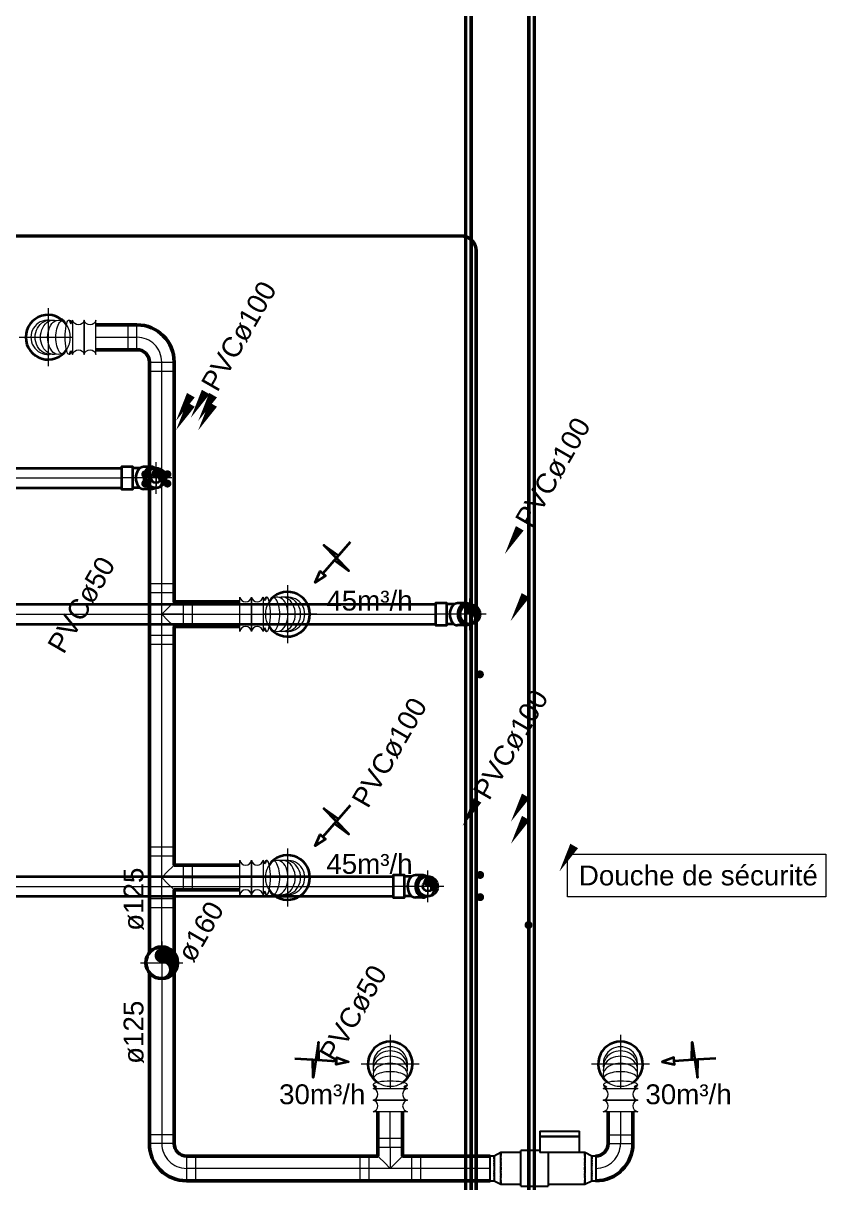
# Model space of a CAD drawing. Header units: metres. Extents: x -101133.8 to -101066.7, y -24899.3 to -24824.7.
# Drawn here: x -101131.58 to -101127.54, y -24833.91 to -24828.07 of the extents above; entities that cross this region are included whole.
import ezdxf

# ---------------------------------------------------------------- set-up
doc = ezdxf.new("R2010")
doc.units = ezdxf.units.M
doc.header["$LTSCALE"] = 0.2
doc.linetypes.add('AXES', pattern=[50.8, 31.75, -6.35, 6.35, -6.35])
doc.linetypes.add('CACHE', pattern=[9.525, 6.35, -3.175])
for name, color, linetype in [('CMT-CONDENSATS', 6, 'AXES'), ('CMT-CVC-CCF', 6, 'Continuous'), ('CMT-CVC-VMC 1', 212, 'Continuous'), ('CMT-PLB-EC-U', 1, 'Continuous'), ('CMT-PLB-EF-U', 140, 'Continuous'), ('CMT-PLB-EU', 3, 'Continuous'), ('CMT-PLB-EV', 34, 'Continuous'), ('CMT-PLB-EV-SOUS DALLAGE', 1, 'Continuous'), ('CMT-SPLIT', 3, 'Continuous')]:
    doc.layers.add(name, color=color, linetype=linetype)
doc.styles.add('Arial', font='arial.ttf')

# ---------------------------------------------------------------- blocks, each defined once
blk = doc.blocks.new('zw$D9B')
for p, q in [((-512, 62.5), (-532, 62.5)), ((-532, -62.5), (-532, 62.5)), ((-477, 80), (-512, 62.5)), ((-512, 62.5), (-512, 62.1)), ((-512, 61.9), (-512, 62.1)), ((-512, 61.9), (-512, 61.2)), ((-512, 60.7), (-512, 61.2)), ((-512, 60.7), (-512, 59.4)), ((-512, 58.9), (-512, 59.4)), ((-512, 58.9), (-512, 56.5)), ((-292, 80), (-477, 80)), ((-477, 79.6), (-477, 80)), ((-477, 79.6), (-477, 79.4)), ((-477, 78.6), (-477, 79.4)), ((-477, 78.6), (-477, 78)), ((-477, 76.9), (-477, 78)), ((-477, 76.9), (-477, 76)), ((-477, 74.5), (-477, 76)), ((-477, 74.5), (-477, 73.3)), ((-477, 71.4), (-477, 73.3)), ((-477, 71.4), (-477, 70)), ((-477, 67.7), (-477, 70)), ((-477, 67.7), (-477, 66)), ((-477, 63.1), (-477, 66)), ((-477, 63.1), (-477, 61.6)), ((-477, 51.1), (-477, 61.6)), ((-155, 90), (-292, 90)), ((-292, -80.1), (-292, 90)), ((-155, 90), (-155, -90)), ((-55, 80), (-155, 80)), ((-55, 80), (-55, 79.6)), ((-20, 62.5), (-55, 80)), ((-55, 79.4), (-55, 79.6)), ((-55, 79.4), (-55, 78.6)), ((-55, 78), (-55, 78.6)), ((-55, 78), (-55, 76.9)), ((-55, 76), (-55, 76.9)), ((-55, 76), (-55, 74.5)), ((-55, 73.3), (-55, 74.5)), ((-55, 73.3), (-55, 71.4)), ((-55, 70), (-55, 71.4)), ((-55, 70), (-55, 67.7)), ((-55, 66), (-55, 67.7)), ((-55, 66), (-55, 63.1)), ((-55, 61.6), (-55, 63.1)), ((-55, 61.6), (-55, 51.1)), ((0, 62.5), (-20, 62.5)), ((-20, 62.1), (-20, 62.5)), ((-20, 62.1), (-20, 61.9)), ((-20, 61.2), (-20, 61.9)), ((-20, 61.2), (-20, 60.7)), ((-20, 59.4), (-20, 60.7)), ((-20, 59.4), (-20, 58.9)), ((-20, 56.5), (-20, 58.9)), ((0, 62.5), (0, -62.5)), ((-512, 55.8), (-512, 56.5)), ((-512, 55.8), (-512, 53.4)), ((-512, 52.3), (-512, 53.4)), ((-512, 52.3), (-512, 49.7)), ((-512, 48.5), (-512, 49.7)), ((-512, 48.5), (-512, 39.5)), ((-512, 37.9), (-512, 39.5)), ((-512, 37.9), (-512, 34.2)), ((-512, 32.5), (-512, 34.2)), ((-512, 32.5), (-512, 27.7)), ((-512, 27.1), (-512, 27.7)), ((-512, 27.1), (-512, 21.4)), ((-512, 21.4), (-512, 26.4)), ((-512, 20.7), (-512, 14.8)), ((-512, 12.8), (-512, 14.8)), ((-512, 12.8), (-512, 8.3)), ((-512, 7), (-512, -7)), ((-477, 45.1), (-477, 50.8)), ((-477, 45.1), (-477, 42.7)), ((-477, 38.8), (-477, 42.7)), ((-477, 38.8), (-477, 36.1)), ((-477, 32), (-477, 36.1)), ((-477, 32), (-477, 29.2)), ((-477, 25), (-477, 29.2)), ((-477, 25), (-477, 22.1)), ((-477, 17.7), (-477, 22.1)), ((-477, 17.7), (-477, 14.8)), ((-477, 7.8), (-477, 14.8)), ((-477, -7), (-477, 7)), ((-477, 7), (-477, -7)), ((-55, 50.8), (-55, 45.1)), ((-55, 42.7), (-55, 45.1)), ((-55, 42.7), (-55, 38.8)), ((-55, 36.1), (-55, 38.8)), ((-55, 36.1), (-55, 32)), ((-55, 29.2), (-55, 32)), ((-55, 29.2), (-55, 25)), ((-55, 22.1), (-55, 25)), ((-55, 22.1), (-55, 17.7)), ((-55, 14.8), (-55, 17.7)), ((-55, 14.8), (-55, 7.8)), ((-55, 7), (-55, -7)), ((-55, -7), (-55, 7)), ((-20, 56.5), (-20, 55.8)), ((-20, 53.4), (-20, 55.8)), ((-20, 53.4), (-20, 52.3)), ((-20, 49.7), (-20, 52.3)), ((-20, 49.7), (-20, 48.5)), ((-20, 39.5), (-20, 48.5)), ((-20, 39.5), (-20, 37.9)), ((-20, 34.2), (-20, 37.9)), ((-20, 34.2), (-20, 32.5)), ((-20, 27.7), (-20, 32.5)), ((-20, 27.7), (-20, 27.1)), ((-20, 21.4), (-20, 27.1)), ((-20, 26.4), (-20, 21.4)), ((-20, 14.8), (-20, 20.7)), ((-20, 14.8), (-20, 12.8)), ((-20, 8.3), (-20, 12.8)), ((-20, -7), (-20, 7)), ((-512, -8.3), (-512, -12.8)), ((-512, -14.8), (-512, -12.8)), ((-512, -14.8), (-512, -20.7)), ((-512, -21.4), (-512, -27.1)), ((-512, -26.4), (-512, -21.4)), ((-512, -28.2), (-512, -32.5)), ((-512, -34.2), (-512, -32.5)), ((-512, -34.2), (-512, -37.9)), ((-512, -39.5), (-512, -37.9)), ((-512, -39.5), (-512, -48.5)), ((-512, -49.7), (-512, -48.5)), ((-512, -49.7), (-512, -52.3)), ((-512, -53.4), (-512, -52.3)), ((-512, -53.4), (-512, -55.8)), ((-512, -56.5), (-512, -55.8)), ((-512, -56.5), (-512, -58.9)), ((-477, -14.8), (-477, -7.8)), ((-477, -14.8), (-477, -17.7)), ((-477, -22.1), (-477, -17.7)), ((-477, -22.1), (-477, -25)), ((-477, -29.2), (-477, -25)), ((-477, -29.2), (-477, -32)), ((-477, -36.1), (-477, -32)), ((-477, -36.1), (-477, -38.8)), ((-477, -42.7), (-477, -38.8)), ((-477, -42.7), (-477, -45.1)), ((-477, -50.8), (-477, -45.1)), ((-477, -49), (-477, -50.8)), ((-477, -61.6), (-477, -51.1)), ((-55, -7.8), (-55, -14.8)), ((-55, -17.7), (-55, -14.8)), ((-55, -17.7), (-55, -22.1)), ((-55, -25), (-55, -22.1)), ((-55, -25), (-55, -29.2)), ((-55, -32), (-55, -29.2)), ((-55, -32), (-55, -36.1)), ((-55, -38.8), (-55, -36.1)), ((-55, -38.8), (-55, -42.7)), ((-55, -45.1), (-55, -42.7)), ((-55, -45.1), (-55, -50.8)), ((-55, -50.8), (-55, -49)), ((-55, -51.1), (-55, -61.6)), ((-20, -12.8), (-20, -8.3)), ((-20, -12.8), (-20, -14.8)), ((-20, -20.7), (-20, -14.8)), ((-20, -21.4), (-20, -26.4)), ((-20, -27.1), (-20, -21.4)), ((-20, -32.5), (-20, -28.2)), ((-20, -32.5), (-20, -34.2)), ((-20, -37.9), (-20, -34.2)), ((-20, -37.9), (-20, -39.5)), ((-20, -48.5), (-20, -39.5)), ((-20, -48.5), (-20, -49.7)), ((-20, -52.3), (-20, -49.7)), ((-20, -52.3), (-20, -53.4)), ((-20, -55.8), (-20, -53.4)), ((-20, -55.8), (-20, -56.5)), ((-20, -58.9), (-20, -56.5)), ((-532, -62.5), (-512, -62.5)), ((-512, -59.4), (-512, -58.9)), ((-512, -59.4), (-512, -60.7)), ((-512, -61.2), (-512, -60.7)), ((-512, -61.2), (-512, -61.9)), ((-512, -62.1), (-512, -61.9)), ((-512, -62.1), (-512, -62.5)), ((-512, -62.5), (-477, -80)), ((-477, -61.6), (-477, -63.1)), ((-477, -66.1), (-477, -63.1)), ((-477, -66.1), (-477, -67.7)), ((-477, -70), (-477, -67.7)), ((-477, -70), (-477, -71.4)), ((-477, -73.3), (-477, -71.4)), ((-477, -73.3), (-477, -74.5)), ((-477, -76), (-477, -74.5)), ((-477, -76), (-477, -76.9)), ((-477, -78), (-477, -76.9)), ((-477, -78), (-477, -78.6)), ((-477, -79.4), (-477, -78.6)), ((-477, -79.4), (-477, -79.6)), ((-477, -80), (-477, -79.6)), ((-477, -80), (-450.2, -80)), ((-450.2, -80), (-250.2, -80)), ((-450.2, -80), (-450.2, -160)), ((-250.2, -160), (-250.2, -80)), ((-250.2, -90), (-155, -90)), ((-155, -80), (-55, -80)), ((-55, -63.1), (-55, -61.6)), ((-55, -80), (-20, -62.5)), ((-55, -63.1), (-55, -66.1)), ((-55, -67.7), (-55, -66.1)), ((-55, -67.7), (-55, -70)), ((-55, -71.4), (-55, -70)), ((-55, -71.4), (-55, -73.3)), ((-55, -74.5), (-55, -73.3)), ((-55, -74.5), (-55, -76)), ((-55, -76.9), (-55, -76)), ((-55, -76.9), (-55, -78)), ((-55, -78.6), (-55, -78)), ((-55, -78.6), (-55, -79.4)), ((-55, -79.6), (-55, -79.4)), ((-55, -79.6), (-55, -80)), ((-20, -58.9), (-20, -59.4)), ((-20, -60.7), (-20, -59.4)), ((-20, -60.7), (-20, -61.2)), ((-20, -61.9), (-20, -61.2)), ((-20, -61.9), (-20, -62.1)), ((-20, -62.5), (-20, -62.1)), ((-20, -62.5), (0, -62.5)), ((-450.2, -160), (-250.2, -160)), ((-450.2, -160), (-450.2, -188)), ((-250.2, -160), (-450.2, -160)), ((-250.2, -188), (-250.2, -160)), ((-250.2, -188), (-450.2, -188))]:
    blk.add_line(p, q)

msp = doc.modelspace()

# ---------------------------------------------------------------- linework, layer by layer
at = {"layer": 'CMT-CONDENSATS', "const_width": 0.0175}
for points in [[(-101129.3715, -24829.1433), (-101132.2694, -24829.1433)], [(-101129.2965, -24834.0435), (-101129.2965, -24829.2183)]]:
    msp.add_lwpolyline(points, dxfattribs=at)
msp.add_lwpolyline([(-101129.2965, -24829.2183, 0.414214), (-101129.3715, -24829.1433)], format="xyb", dxfattribs=at)
at = {"layer": 'CMT-CVC-VMC 1', "color": 8, "linetype": 'AXES', "lineweight": 20}
for p, q in [((-101131.4527, -24829.5075), (-101131.4527, -24829.8)), ((-101131.5989, -24829.6537), (-101131.3289, -24829.6537)), ((-101131.2121, -24829.6537), (-101131.005, -24829.6537)), ((-101130.88, -24830.9413), (-101130.88, -24829.7787)), ((-101130.2461, -24830.9026), (-101130.2461, -24831.1951)), ((-101130.88, -24831.1563), (-101130.88, -24830.9413)), ((-101130.7725, -24831.0488), (-101130.8737, -24831.0488)), ((-101130.7725, -24831.0488), (-101130.4867, -24831.0488)), ((-101130.0998, -24831.0488), (-101130.3698, -24831.0488)), ((-101130.88, -24832.2676), (-101130.88, -24831.1563)), ((-101130.88, -24832.4826), (-101130.88, -24832.2676)), ((-101130.2461, -24832.2288), (-101130.2461, -24832.5213)), ((-101130.7725, -24832.3751), (-101130.8737, -24832.3751)), ((-101130.7725, -24832.3751), (-101130.4867, -24832.3751)), ((-101130.0998, -24832.3751), (-101130.3698, -24832.3751)), ((-101130.88, -24832.7242), (-101130.88, -24832.4826)), ((-101130.88, -24832.6975), (-101130.88, -24832.9108)), ((-101130.9866, -24832.8042), (-101130.7733, -24832.8042)), ((-101130.88, -24832.8842), (-101130.88, -24833.7155)), ((-101129.7292, -24833.1679), (-101129.7292, -24833.4379)), ((-101128.5696, -24833.1679), (-101128.5696, -24833.4379)), ((-101129.8754, -24833.3142), (-101129.5829, -24833.3142)), ((-101128.7158, -24833.3142), (-101128.4233, -24833.3142)), ((-101129.7292, -24833.733), (-101129.7292, -24833.5548)), ((-101128.5696, -24833.5548), (-101128.5696, -24833.7155)), ((-101129.7292, -24833.733), (-101129.7292, -24833.8343)), ((-101129.8367, -24833.8405), (-101130.755, -24833.8405)), ((-101129.6217, -24833.8405), (-101129.8367, -24833.8405)), ((-101129.2266, -24833.8405), (-101129.6217, -24833.8405))]:
    msp.add_line(p, q, dxfattribs=at)
at = {"layer": 'CMT-CVC-VMC 1', "lineweight": 50}
for p, q in [((-101131.2121, -24829.5912), (-101131.005, -24829.5912)), ((-101131.2121, -24829.7162), (-101131.005, -24829.7162)), ((-101130.9425, -24830.9413), (-101130.9425, -24829.7787)), ((-101130.8175, -24830.9413), (-101130.8175, -24829.7787)), ((-101130.9425, -24831.1563), (-101130.9425, -24830.9413)), ((-101130.8175, -24830.9413), (-101130.8175, -24830.9863)), ((-101130.7725, -24830.9863), (-101130.8175, -24830.9863)), ((-101130.7725, -24830.9863), (-101130.4867, -24830.9863)), ((-101130.9425, -24832.2676), (-101130.9425, -24831.1563)), ((-101130.7725, -24831.1113), (-101130.8175, -24831.1113)), ((-101130.8175, -24831.1563), (-101130.8175, -24831.1113)), ((-101130.8175, -24832.2676), (-101130.8175, -24831.1563)), ((-101130.7725, -24831.1113), (-101130.4867, -24831.1113)), ((-101130.9425, -24832.4826), (-101130.9425, -24832.2676)), ((-101130.8175, -24832.2676), (-101130.8175, -24832.3126)), ((-101130.7725, -24832.3126), (-101130.8175, -24832.3126)), ((-101130.7725, -24832.3126), (-101130.4867, -24832.3126)), ((-101130.7725, -24832.4376), (-101130.8175, -24832.4376)), ((-101130.8175, -24832.4826), (-101130.8175, -24832.4376)), ((-101130.7725, -24832.4376), (-101130.4867, -24832.4376)), ((-101130.9425, -24832.7542), (-101130.9425, -24832.4826)), ((-101130.8175, -24832.7542), (-101130.8175, -24832.4826)), ((-101130.9425, -24832.8541), (-101130.9425, -24833.7155)), ((-101130.8175, -24832.8541), (-101130.8175, -24833.7155)), ((-101129.7917, -24833.733), (-101129.7917, -24833.5548)), ((-101129.6667, -24833.733), (-101129.6667, -24833.5548)), ((-101128.6321, -24833.5548), (-101128.6321, -24833.7155)), ((-101128.5071, -24833.5548), (-101128.5071, -24833.7155)), ((-101129.8367, -24833.778), (-101130.755, -24833.778)), ((-101129.8367, -24833.778), (-101129.7917, -24833.778)), ((-101129.7917, -24833.733), (-101129.7917, -24833.778)), ((-101129.6667, -24833.733), (-101129.6667, -24833.778)), ((-101129.6217, -24833.778), (-101129.6667, -24833.778)), ((-101129.2266, -24833.778), (-101129.6217, -24833.778)), ((-101129.8367, -24833.903), (-101130.755, -24833.903)), ((-101129.6217, -24833.903), (-101129.8367, -24833.903)), ((-101129.2266, -24833.903), (-101129.6217, -24833.903))]:
    msp.add_line(p, q, dxfattribs=at)
at = {"layer": 'CMT-CVC-VMC 1', "color": 8, "linetype": 'CACHE', "lineweight": 20}
for p, q in [((-101131.05, -24829.7162), (-101131.05, -24829.5912)), ((-101130.9425, -24829.8237), (-101130.8175, -24829.8237)), ((-101130.8175, -24830.8963), (-101130.9425, -24830.8963)), ((-101130.7275, -24830.9863), (-101130.7275, -24831.1113)), ((-101130.8175, -24831.2013), (-101130.9425, -24831.2013)), ((-101130.8175, -24832.2226), (-101130.9425, -24832.2226)), ((-101130.7275, -24832.3126), (-101130.7275, -24832.4376)), ((-101130.8175, -24832.5276), (-101130.9425, -24832.5276)), ((-101130.8175, -24833.6705), (-101130.9425, -24833.6705)), ((-101128.6321, -24833.6705), (-101128.5071, -24833.6705)), ((-101129.7917, -24833.688), (-101129.6667, -24833.688)), ((-101130.71, -24833.778), (-101130.71, -24833.903)), ((-101129.8817, -24833.778), (-101129.8817, -24833.903)), ((-101129.5767, -24833.778), (-101129.5767, -24833.903))]:
    msp.add_line(p, q, dxfattribs=at)
at = {"layer": 'CMT-CVC-VMC 1', "color": 8, "linetype": 'Continuous', "lineweight": 20}
for p, q in [((-101131.005, -24829.7162), (-101131.005, -24829.5912)), ((-101130.9425, -24829.7787), (-101130.8175, -24829.7787)), ((-101130.8175, -24830.9413), (-101130.9425, -24830.9413)), ((-101130.7725, -24830.9863), (-101130.7725, -24831.1113)), ((-101130.8175, -24831.1563), (-101130.9425, -24831.1563)), ((-101130.8175, -24832.2676), (-101130.9425, -24832.2676)), ((-101130.7725, -24832.3126), (-101130.7725, -24832.4376)), ((-101130.8175, -24832.4826), (-101130.9425, -24832.4826)), ((-101130.8175, -24833.7155), (-101130.9425, -24833.7155)), ((-101128.6321, -24833.7155), (-101128.5071, -24833.7155)), ((-101130.755, -24833.778), (-101130.755, -24833.903)), ((-101129.8367, -24833.778), (-101129.8367, -24833.903)), ((-101129.7917, -24833.733), (-101129.6667, -24833.733)), ((-101129.6217, -24833.778), (-101129.6217, -24833.903)), ((-101128.6946, -24833.778), (-101128.6946, -24833.903))]:
    msp.add_line(p, q, dxfattribs=at)
for points, format in [([(-101131.3289, -24829.5672), (-101131.3289, -24829.7402, -0.822988), (-101131.2705, -24829.7402), (-101131.2705, -24829.5672, -0.822988), (-101131.3289, -24829.5672), (-101131.3289, -24829.5672)], "xyb"), ([(-101131.2705, -24829.5672), (-101131.2705, -24829.7402, -0.822988), (-101131.2121, -24829.7402), (-101131.2121, -24829.5672, -0.822988), (-101131.2705, -24829.5672), (-101131.2705, -24829.5672)], "xyb"), ([(-101130.4283, -24830.9623), (-101130.4283, -24831.1354, 0.822988), (-101130.4867, -24831.1354), (-101130.4867, -24830.9623, 0.822988), (-101130.4283, -24830.9623), (-101130.4283, -24830.9623)], "xyb"), ([(-101130.3698, -24830.9623), (-101130.3698, -24831.1354, 0.822988), (-101130.4283, -24831.1354), (-101130.4283, -24830.9623, 0.822988), (-101130.3698, -24830.9623), (-101130.3698, -24830.9623)], "xyb"), ([(-101130.4283, -24832.2885), (-101130.4283, -24832.4616, 0.822988), (-101130.4867, -24832.4616), (-101130.4867, -24832.2885, 0.822988), (-101130.4283, -24832.2885), (-101130.4283, -24832.2885)], "xyb"), ([(-101130.3698, -24832.2885), (-101130.3698, -24832.4616, 0.822988), (-101130.4283, -24832.4616), (-101130.4283, -24832.2885, 0.822988), (-101130.3698, -24832.2885), (-101130.3698, -24832.2885)], "xyb"), ([(-101130.88, -24832.737, 0.0096, 0.0096, -0.414214), (-101130.8128, -24832.8042, 0.0096, 0, -0.394163), (-101130.88, -24832.8762, 0, 0.0096, 1.001955), (-101130.88, -24832.7994, 0, 0, 0), (-101130.88, -24832.7862, 0.036, 0.036, -1), (-101130.88, -24832.7502, 0, 0, 0), (-101130.898, -24832.7682, 0, 0, 0), (-101130.88, -24832.7682, 0.0528, 0.0528, -0.414214), (-101130.844, -24832.8042, 0, 0, 0), (-101130.8464, -24832.7862, 0.048, 0, -0.468375), (-101130.856, -24832.8694, 0, 0, 0)], "xyseb"), ([(-101129.8157, -24833.4379), (-101129.6427, -24833.4379, 0.822988), (-101129.6427, -24833.4964), (-101129.8157, -24833.4964, 0.822988), (-101129.8157, -24833.4379), (-101129.8157, -24833.4379)], "xyb"), ([(-101128.6561, -24833.4379), (-101128.483, -24833.4379, 0.822988), (-101128.483, -24833.4964), (-101128.6561, -24833.4964, 0.822988), (-101128.6561, -24833.4379), (-101128.6561, -24833.4379)], "xyb"), ([(-101129.8157, -24833.4964), (-101129.6427, -24833.4964, 0.822988), (-101129.6427, -24833.5548), (-101129.8157, -24833.5548, 0.822988), (-101129.8157, -24833.4964), (-101129.8157, -24833.4964)], "xyb"), ([(-101128.6561, -24833.4964), (-101128.483, -24833.4964, 0.822988), (-101128.483, -24833.5548), (-101128.6561, -24833.5548, 0.822988), (-101128.6561, -24833.4964), (-101128.6561, -24833.4964)], "xyb")]:
    msp.add_lwpolyline(points, format=format, dxfattribs=at)
for points in [[(-101131.3289, -24829.5672), (-101131.3289, -24829.7402)], [(-101130.3698, -24830.9623), (-101130.3698, -24831.1354)], [(-101130.8175, -24830.9863), (-101130.8258, -24830.9947), (-101130.8487, -24831.0176), (-101130.88, -24831.0488), (-101130.8487, -24831.0801), (-101130.8258, -24831.1029), (-101130.8175, -24831.1113)], [(-101130.8175, -24832.3126), (-101130.8258, -24832.321), (-101130.8487, -24832.3438), (-101130.88, -24832.3751), (-101130.8487, -24832.4063), (-101130.8258, -24832.4292), (-101130.8175, -24832.4376)], [(-101130.3698, -24832.2885), (-101130.3698, -24832.4616)], [(-101129.8157, -24833.4379), (-101129.6427, -24833.4379)], [(-101128.6561, -24833.4379), (-101128.483, -24833.4379)], [(-101129.7917, -24833.778), (-101129.7833, -24833.7864), (-101129.7604, -24833.8093), (-101129.7292, -24833.8405), (-101129.6979, -24833.8093), (-101129.6751, -24833.7864), (-101129.6667, -24833.778)]]:
    msp.add_lwpolyline(points, dxfattribs=at)
at = {"layer": 'CMT-CVC-VMC 1', "linetype": 'Continuous', "lineweight": 35}
for points in [[(-101129.9313, -24830.6856), (-101130.0108, -24830.7773), (-101129.9379, -24830.8301), (-101130.0632, -24830.7008), (-101129.9903, -24830.7536), (-101130.0689, -24830.8443), (-101130.0553, -24830.8561), (-101130.1082, -24830.8897), (-101130.0825, -24830.8325), (-101130.0689, -24830.8443)], [(-101129.9313, -24832.0119), (-101130.0108, -24832.1036), (-101129.9379, -24832.1564), (-101130.0632, -24832.0271), (-101129.9903, -24832.0799), (-101130.0689, -24832.1706), (-101130.0553, -24832.1824), (-101130.1082, -24832.2159), (-101130.0825, -24832.1588), (-101130.0689, -24832.1706)], [(-101130.2092, -24833.286), (-101130.0881, -24833.2939), (-101130.0901, -24833.2039), (-101130.1174, -24833.3818), (-101130.1194, -24833.2919), (-101129.9997, -24833.2997), (-101129.9985, -24833.2817), (-101129.9398, -24833.3036), (-101130.0008, -24833.3176), (-101129.9997, -24833.2997)], [(-101128.0896, -24833.286), (-101128.2107, -24833.2939), (-101128.2087, -24833.2039), (-101128.1814, -24833.3818), (-101128.1794, -24833.2919), (-101128.2991, -24833.2997), (-101128.3003, -24833.2817), (-101128.359, -24833.3036), (-101128.298, -24833.3176), (-101128.2991, -24833.2997)]]:
    msp.add_lwpolyline(points, dxfattribs=at)
at = {"layer": 'CMT-CVC-VMC 1', "linetype": 'Continuous', "lineweight": 20}
msp.add_lwpolyline([(-101130.8443, -24832.7579, 0, 0, 0), (-101130.6943, -24832.498, 0.045, 0, 0), (-101130.6193, -24832.3681, 0, 0, 0)], format="xyseb", dxfattribs=at)
at = {"layer": 'CMT-CVC-VMC 1', "lineweight": 50}
msp.add_circle((-101130.88, -24832.8042), 0.08, dxfattribs=at)
at = {"layer": 'CMT-CVC-VMC 1', "lineweight": 35}
for centre, start, end in [((-101131.4527, -24829.6537), 33.74899, 326.25101), ((-101130.2461, -24831.0488), 213.74899, 146.25101), ((-101130.2461, -24832.3751), 213.74899, 146.25101), ((-101129.7292, -24833.3142), 303.74899, 236.25101), ((-101128.5696, -24833.3142), 303.74899, 236.25101)]:
    msp.add_arc(centre, 0.1125, start, end, dxfattribs=at)
at = {"layer": 'CMT-CVC-VMC 1', "color": 8, "linetype": 'Continuous', "lineweight": 20}
for centre, start, end in [((-101131.4527, -24829.6537), 85.68133, 274.31867), ((-101130.2461, -24831.0488), 265.68133, 94.31867), ((-101130.2461, -24832.3751), 265.68133, 94.31867), ((-101129.7292, -24833.3142), 355.68133, 184.31867), ((-101128.5696, -24833.3142), 355.68133, 184.31867)]:
    msp.add_arc(centre, 0.0865, start, end, dxfattribs=at)
at = {"layer": 'CMT-CVC-VMC 1', "color": 9, "linetype": 'CACHE', "lineweight": 20}
for centre, start, end in [((-101131.4527, -24829.6537), 326.25101, 33.74899), ((-101130.2461, -24831.0488), 146.25101, 213.74899), ((-101130.2461, -24832.3751), 146.25101, 213.74899), ((-101129.7292, -24833.3142), 236.25101, 303.74899), ((-101128.5696, -24833.3142), 236.25101, 303.74899)]:
    msp.add_arc(centre, 0.1125, start, end, dxfattribs=at)
at = {"layer": 'CMT-CVC-VMC 1', "lineweight": 50}
for centre, radius, start, end in [((-101131.005, -24829.7787), 0.1875, 360, 90), ((-101131.005, -24829.7787), 0.0625, 0, 90), ((-101130.755, -24833.7155), 0.1875, 180, 270), ((-101130.755, -24833.7155), 0.0625, 180, 270), ((-101128.6946, -24833.7155), 0.1875, 270, 0), ((-101128.6946, -24833.7155), 0.0625, 270, 0)]:
    msp.add_arc(centre, radius, start, end, dxfattribs=at)
at = {"layer": 'CMT-CVC-VMC 1', "color": 8, "linetype": 'AXES', "lineweight": 20}
for centre, start, end in [((-101131.005, -24829.7787), 360, 90), ((-101130.755, -24833.7155), 180, 270), ((-101128.6946, -24833.7155), 270, 0)]:
    msp.add_arc(centre, 0.125, start, end, dxfattribs=at)
at = {"layer": 'CMT-CVC-VMC 1', "color": 8, "linetype": 'Continuous', "lineweight": 20, "extrusion": (0, 0, -1)}
for centre, ratio, start_param, end_param in [((-101131.4403, -24829.6537), 0.898794, 6.169183, 9.538781), ((-101131.4238, -24829.6537), 0.777146, 6.089954, 9.618009), ((-101131.4004, -24829.6537), 0.62932, 6.012033, 9.69593), ((-101131.3757, -24829.6537), 0.438371, 0, 3.141593), ((-101131.3468, -24829.6537), 0.224951, 5.665426, 10.042538)]:
    msp.add_ellipse(centre, major_axis=(0, -0.0865), ratio=ratio, start_param=start_param, end_param=end_param, dxfattribs=at)
at = {"layer": 'CMT-CVC-VMC 1', "color": 8, "linetype": 'Continuous', "lineweight": 20}
for centre, major_axis, ratio, start_param, end_param in [((-101130.352, -24831.0488), (0, -0.0865), 0.224951, 5.665426, 10.042538), ((-101130.3231, -24831.0488), (0, -0.0865), 0.438371, 0, 3.141593), ((-101130.2983, -24831.0488), (0, -0.0865), 0.62932, 6.012033, 9.69593), ((-101130.275, -24831.0488), (0, -0.0865), 0.777146, 6.089954, 9.618009), ((-101130.2585, -24831.0488), (0, -0.0865), 0.898794, 6.169183, 9.538781), ((-101130.352, -24832.3751), (0, -0.0865), 0.224951, 5.665426, 10.042538), ((-101130.3231, -24832.3751), (0, -0.0865), 0.438371, 0, 3.141593), ((-101130.2983, -24832.3751), (0, -0.0865), 0.62932, 6.012033, 9.69593), ((-101130.275, -24832.3751), (0, -0.0865), 0.777146, 6.089954, 9.618009), ((-101130.2585, -24832.3751), (0, -0.0865), 0.898794, 6.169183, 9.538781), ((-101129.7292, -24833.3265), (0.0865, 0), 0.898794, 6.169183, 9.538781), ((-101128.5696, -24833.3265), (0.0865, 0), 0.898794, 6.169183, 9.538781), ((-101129.7292, -24833.3664), (0.0865, 0), 0.62932, 6.012033, 9.69593), ((-101129.7292, -24833.343), (0.0865, 0), 0.777146, 6.089954, 9.618009), ((-101128.5696, -24833.3664), (0.0865, 0), 0.62932, 6.012033, 9.69593), ((-101128.5696, -24833.343), (0.0865, 0), 0.777146, 6.089954, 9.618009), ((-101129.7292, -24833.3912), (0.0865, 0), 0.438371, 0, 3.141593), ((-101128.5696, -24833.3912), (0.0865, 0), 0.438371, 0, 3.141593), ((-101129.7292, -24833.42), (0.0865, 0), 0.224951, 5.665426, 10.042538), ((-101128.5696, -24833.42), (0.0865, 0), 0.224951, 5.665426, 10.042538)]:
    msp.add_ellipse(centre, major_axis=major_axis, ratio=ratio, start_param=start_param, end_param=end_param, dxfattribs=at)
for points in [[(-101131.3757, -24829.5672), (-101131.3666, -24829.5823), (-101131.3632, -24829.5879), (-101131.3583, -24829.5839)], [(-101131.3468, -24829.5672), (-101131.3379, -24829.5912), (-101131.3379, -24829.5912), (-101131.3289, -24829.5672)], [(-101131.3757, -24829.7402), (-101131.3666, -24829.7251), (-101131.3632, -24829.7195), (-101131.3583, -24829.7235)], [(-101131.3468, -24829.7402), (-101131.3379, -24829.7162), (-101131.3379, -24829.7162), (-101131.3289, -24829.7402)], [(-101130.352, -24830.9623), (-101130.3609, -24830.9863), (-101130.3609, -24830.9863), (-101130.3698, -24830.9623)], [(-101130.3231, -24830.9623), (-101130.3322, -24830.9775), (-101130.3356, -24830.983), (-101130.3404, -24830.9791)], [(-101130.352, -24831.1354), (-101130.3609, -24831.1113), (-101130.3609, -24831.1113), (-101130.3698, -24831.1354)], [(-101130.3231, -24831.1354), (-101130.3322, -24831.1202), (-101130.3356, -24831.1146), (-101130.3404, -24831.1186)], [(-101130.352, -24832.2885), (-101130.3609, -24832.3126), (-101130.3609, -24832.3126), (-101130.3698, -24832.2885)], [(-101130.3231, -24832.2885), (-101130.3322, -24832.3037), (-101130.3356, -24832.3093), (-101130.3404, -24832.3053)], [(-101130.352, -24832.4616), (-101130.3609, -24832.4376), (-101130.3609, -24832.4376), (-101130.3698, -24832.4616)], [(-101130.3231, -24832.4616), (-101130.3322, -24832.4464), (-101130.3356, -24832.4408), (-101130.3404, -24832.4448)], [(-101129.8157, -24833.3912), (-101129.8006, -24833.4003), (-101129.795, -24833.4037), (-101129.799, -24833.4085)], [(-101129.8157, -24833.42), (-101129.7917, -24833.429), (-101129.7917, -24833.429), (-101129.8157, -24833.4379)], [(-101129.6427, -24833.42), (-101129.6667, -24833.429), (-101129.6667, -24833.429), (-101129.6427, -24833.4379)], [(-101129.6427, -24833.3912), (-101129.6578, -24833.4003), (-101129.6634, -24833.4037), (-101129.6594, -24833.4085)], [(-101128.6561, -24833.3912), (-101128.6409, -24833.4003), (-101128.6354, -24833.4037), (-101128.6393, -24833.4085)], [(-101128.6561, -24833.42), (-101128.6321, -24833.429), (-101128.6321, -24833.429), (-101128.6561, -24833.4379)], [(-101128.483, -24833.42), (-101128.5071, -24833.429), (-101128.5071, -24833.429), (-101128.483, -24833.4379)], [(-101128.483, -24833.3912), (-101128.4982, -24833.4003), (-101128.5038, -24833.4037), (-101128.4998, -24833.4085)]]:
    msp.add_open_spline(points, degree=3, dxfattribs=at)
at = {"layer": 'CMT-PLB-EC-U', "linetype": 'Continuous', "lineweight": 20}
for points in [[(-101130.8464, -24830.3351, 0, 0, 0), (-101130.6964, -24830.0753, 0, 0.045, 0), (-101130.6214, -24829.9454, 0.045, 0.045, 0)], [(-101130.9583, -24830.3821, 0, 0, 0), (-101130.8083, -24830.1223, 0, 0.045, 0), (-101130.7333, -24829.9924, 0.045, 0.045, 0)], [(-101129.2713, -24832.3534, 0, 0, 0), (-101129.1213, -24832.0936, 0, 0.045, 0), (-101129.0463, -24831.9637, 0.045, 0.045, 0)]]:
    msp.add_lwpolyline(points, format="xyseb", dxfattribs=at)
at = {"layer": 'CMT-PLB-EC-U', "const_width": 0.02}
for points in [[(-101130.8514, -24830.3538, 1), (-101130.8514, -24830.3338, 1)], [(-101130.9633, -24830.4007, 1), (-101130.9633, -24830.3807, 1)], [(-101129.2863, -24832.3621, 1), (-101129.2663, -24832.3621, 1)]]:
    msp.add_lwpolyline(points, format="xyb", close=True, dxfattribs=at)
at = {"layer": 'CMT-PLB-EF-U', "linetype": 'Continuous', "lineweight": 20}
for points in [[(-101130.9583, -24830.3351, 0, 0, 0), (-101130.8083, -24830.0753, 0, 0.045, 0), (-101130.7333, -24829.9454, 0.045, 0.045, 0)], [(-101130.8464, -24830.3821, 0, 0, 0), (-101130.6964, -24830.1223, 0, 0.045, 0), (-101130.6214, -24829.9924, 0.045, 0.045, 0)], [(-101129.2727, -24831.3431, 0, 0, 0), (-101129.1227, -24831.0833, 0, 0.045, 0), (-101129.0477, -24830.9534, 0.045, 0.045, 0)], [(-101129.2713, -24832.4653, 0, 0, 0), (-101129.1213, -24832.2055, 0, 0.045, 0), (-101129.0463, -24832.0756, 0.045, 0.045, 0)], [(-101129.0278, -24832.6058, 0, 0, 0), (-101128.8778, -24832.346, 0, 0.045, 0), (-101128.8028, -24832.2161, 0.045, 0.045, 0)]]:
    msp.add_lwpolyline(points, format="xyseb", dxfattribs=at)
at = {"layer": 'CMT-PLB-EF-U', "const_width": 0.02}
for points in [[(-101130.9633, -24830.3538, 1), (-101130.9633, -24830.3338, 1)], [(-101130.8514, -24830.4007, 1), (-101130.8514, -24830.3807, 1)], [(-101129.2777, -24831.3618, 1), (-101129.2777, -24831.3418, 1)], [(-101129.2863, -24832.4739, 1), (-101129.2663, -24832.4739, 1)], [(-101129.0328, -24832.6245, 1), (-101129.0328, -24832.6045, 1)]]:
    msp.add_lwpolyline(points, format="xyb", close=True, dxfattribs=at)
at = {"layer": 'CMT-PLB-EF-U', "linetype": 'Continuous', "lineweight": 20}
msp.add_lwpolyline([(-101128.1857, -24832.2577), (-101127.5355, -24832.2577), (-101127.5355, -24832.473), (-101128.8358, -24832.473), (-101128.8358, -24832.2577), (-101128.1857, -24832.2577)], dxfattribs=at)
at = {"layer": 'CMT-PLB-EU', "color": 8, "linetype": 'AXES', "lineweight": 20}
for p, q in [((-101130.9085, -24830.3224), (-101130.9085, -24830.4024)), ((-101130.8685, -24830.3624), (-101130.9485, -24830.3624)), ((-101129.5398, -24832.3796), (-101129.5398, -24832.4596)), ((-101129.4998, -24832.4196), (-101129.5798, -24832.4196))]:
    msp.add_line(p, q, dxfattribs=at)
at = {"layer": 'CMT-PLB-EU', "color": 8, "linetype": 'Continuous', "lineweight": 20}
for points in [[(-101130.9085, -24830.3414, 0.003, 0.003, -0.414214), (-101130.8875, -24830.3624, 0.003, 0, -0.394163), (-101130.9085, -24830.3849, 0, 0.003, 1.001955), (-101130.9085, -24830.3609, 0, 0, 0), (-101130.9085, -24830.3567, 0.0112, 0.0112, -1), (-101130.9085, -24830.3455, 0, 0, 0), (-101130.9141, -24830.3511, 0, 0, 0), (-101130.9085, -24830.3511, 0.0165, 0.0165, -0.414214), (-101130.8972, -24830.3624, 0, 0, 0), (-101130.898, -24830.3567, 0.015, 0, -0.468375), (-101130.901, -24830.3827, 0, 0, 0)], [(-101129.5398, -24832.3986, 0.003, 0.003, -0.414214), (-101129.5188, -24832.4196, 0.003, 0, -0.394163), (-101129.5398, -24832.4421, 0, 0.003, 1.001955), (-101129.5398, -24832.4181, 0, 0, 0), (-101129.5398, -24832.414, 0.0112, 0.0112, -1), (-101129.5398, -24832.4027, 0, 0, 0), (-101129.5454, -24832.4083, 0, 0, 0), (-101129.5398, -24832.4083, 0.0165, 0.0165, -0.414214), (-101129.5286, -24832.4196, 0, 0, 0), (-101129.5293, -24832.414, 0.015, 0, -0.468375), (-101129.5323, -24832.44, 0, 0, 0)]]:
    msp.add_lwpolyline(points, format="xyseb", dxfattribs=at)
at = {"layer": 'CMT-PLB-EU', "linetype": 'Continuous', "lineweight": 20}
for points in [[(-101130.921, -24830.384, 0, 0, 0), (-101131.071, -24830.6438, 0.045, 0, 0), (-101131.146, -24830.7737, 0, 0, 0)], [(-101129.5523, -24832.4412, 0, 0, 0), (-101129.7023, -24832.701, 0.045, 0, 0), (-101129.7773, -24832.8309, 0, 0, 0)]]:
    msp.add_lwpolyline(points, format="xyseb", dxfattribs=at)
at = {"layer": 'CMT-PLB-EU', "lineweight": 35}
for centre in [(-101130.9085, -24830.3624), (-101129.5398, -24832.4196)]:
    msp.add_circle(centre, 0.025, dxfattribs=at)
at = {"layer": 'CMT-PLB-EV', "color": 8, "linetype": 'AXES', "lineweight": 20}
for p, q in [((-101129.3307, -24830.9688), (-101129.3307, -24831.1288)), ((-101129.2507, -24831.0488), (-101129.4107, -24831.0488))]:
    msp.add_line(p, q, dxfattribs=at)
at = {"layer": 'CMT-PLB-EV', "color": 8, "linetype": 'Continuous', "lineweight": 20}
msp.add_lwpolyline([(-101129.3307, -24831.0068, 0.006, 0.006, -0.414214), (-101129.2887, -24831.0488, 0.006, 0, -0.394163), (-101129.3307, -24831.0938, 0, 0.006, 1.001955), (-101129.3307, -24831.0458, 0, 0, 0), (-101129.3307, -24831.0376, 0.0225, 0.0225, -1), (-101129.3307, -24831.0151, 0, 0, 0), (-101129.342, -24831.0263, 0, 0, 0), (-101129.3307, -24831.0263, 0.033, 0.033, -0.414214), (-101129.3082, -24831.0488, 0, 0, 0), (-101129.3097, -24831.0376, 0.03, 0, -0.468375), (-101129.3157, -24831.0896, 0, 0, 0)], format="xyseb", dxfattribs=at)
at = {"layer": 'CMT-PLB-EV', "linetype": 'Continuous', "lineweight": 20}
msp.add_lwpolyline([(-101129.3557, -24831.0921, 0, 0, 0), (-101129.5057, -24831.3519, 0.045, 0, 0), (-101129.5807, -24831.4818, 0, 0, 0)], format="xyseb", dxfattribs=at)
at = {"layer": 'CMT-PLB-EV', "lineweight": 35}
msp.add_circle((-101129.3307, -24831.0488), 0.05, dxfattribs=at)
at = {"layer": 'CMT-PLB-EV-SOUS DALLAGE', "color": 8, "linetype": 'AXES', "lineweight": 20}
for p, q in [((-101130.9085, -24830.4424), (-101130.9085, -24830.2824)), ((-101132.0718, -24830.3624), (-101131.0828, -24830.3624)), ((-101130.8285, -24830.3624), (-101131.0828, -24830.3624)), ((-101129.3269, -24831.1288), (-101129.3269, -24830.9688)), ((-101132.0718, -24831.0488), (-101129.5012, -24831.0488)), ((-101129.2469, -24831.0488), (-101129.5012, -24831.0488)), ((-101129.5398, -24832.4996), (-101129.5398, -24832.3396)), ((-101132.0718, -24832.4196), (-101129.7141, -24832.4196)), ((-101129.4598, -24832.4196), (-101129.7141, -24832.4196))]:
    msp.add_line(p, q, dxfattribs=at)
at = {"layer": 'CMT-PLB-EV-SOUS DALLAGE', "lineweight": 35}
for p, q in [((-101132.0718, -24830.3124), (-101131.0828, -24830.3124)), ((-101131.0828, -24830.3124), (-101131.0828, -24830.4124)), ((-101130.9887, -24830.3124), (-101131.0258, -24830.3124)), ((-101131.0258, -24830.4124), (-101131.0258, -24830.3124)), ((-101130.931, -24830.3067), (-101130.9713, -24830.3067)), ((-101130.9085, -24830.3124), (-101130.931, -24830.3124)), ((-101132.0718, -24830.4124), (-101131.0828, -24830.4124)), ((-101130.9887, -24830.4124), (-101131.0258, -24830.4124)), ((-101130.931, -24830.4181), (-101130.9713, -24830.4181)), ((-101130.9085, -24830.4124), (-101130.931, -24830.4124)), ((-101132.0718, -24830.9988), (-101129.5012, -24830.9988)), ((-101129.5012, -24830.9988), (-101129.5012, -24831.0988)), ((-101129.4071, -24830.9988), (-101129.4442, -24830.9988)), ((-101129.4442, -24831.0988), (-101129.4442, -24830.9988)), ((-101129.3494, -24830.9931), (-101129.3897, -24830.9931)), ((-101129.3269, -24830.9988), (-101129.3494, -24830.9988)), ((-101132.0718, -24831.0988), (-101129.5012, -24831.0988)), ((-101129.4071, -24831.0988), (-101129.4442, -24831.0988)), ((-101129.3269, -24831.0988), (-101129.3494, -24831.0988)), ((-101129.3494, -24831.1045), (-101129.3897, -24831.1045)), ((-101132.0718, -24832.3696), (-101129.7141, -24832.3696)), ((-101129.7141, -24832.3696), (-101129.7141, -24832.4696)), ((-101129.62, -24832.3696), (-101129.6571, -24832.3696)), ((-101129.6571, -24832.4696), (-101129.6571, -24832.3696)), ((-101129.5624, -24832.3639), (-101129.6027, -24832.3639)), ((-101129.5398, -24832.3696), (-101129.5624, -24832.3696)), ((-101132.0718, -24832.4696), (-101129.7141, -24832.4696)), ((-101129.62, -24832.4696), (-101129.6571, -24832.4696)), ((-101129.5624, -24832.4753), (-101129.6027, -24832.4753)), ((-101129.5398, -24832.4696), (-101129.5624, -24832.4696))]:
    msp.add_line(p, q, dxfattribs=at)
at = {"layer": 'CMT-PLB-EV-SOUS DALLAGE', "linetype": 'Continuous', "lineweight": 20}
for points in [[(-101130.8835, -24830.3191, 0, 0, 0), (-101130.7335, -24830.0593, 0, 0.045, 0), (-101130.6585, -24829.9294, 0.045, 0.045, 0)], [(-101129.3019, -24831.0055, 0, 0, 0), (-101129.1519, -24830.7457, 0, 0.045, 0), (-101129.0769, -24830.6158, 0.045, 0.045, 0)], [(-101129.5148, -24832.3763, 0, 0, 0), (-101129.3648, -24832.1165, 0, 0.045, 0), (-101129.2898, -24831.9866, 0.045, 0.045, 0)]]:
    msp.add_lwpolyline(points, format="xyseb", dxfattribs=at)
at = {"layer": 'CMT-PLB-EV-SOUS DALLAGE', "lineweight": 35}
for points in [[(-101131.0258, -24830.3124), (-101131.0258, -24830.3067), (-101131.0828, -24830.3067), (-101131.0828, -24830.3124)], [(-101131.0828, -24830.4124), (-101131.0828, -24830.4181), (-101131.0258, -24830.4181), (-101131.0258, -24830.4124)], [(-101129.4442, -24830.9988), (-101129.4442, -24830.9931), (-101129.5012, -24830.9931), (-101129.5012, -24830.9988)], [(-101129.5012, -24831.0988), (-101129.5012, -24831.1045), (-101129.4442, -24831.1045), (-101129.4442, -24831.0988)], [(-101129.6571, -24832.3696), (-101129.6571, -24832.3639), (-101129.7141, -24832.3639), (-101129.7141, -24832.3696)], [(-101129.7141, -24832.4696), (-101129.7141, -24832.4753), (-101129.6571, -24832.4753), (-101129.6571, -24832.4696)]]:
    msp.add_lwpolyline(points, dxfattribs=at)
at = {"layer": 'CMT-PLB-EV-SOUS DALLAGE', "color": 8, "linetype": 'Continuous', "lineweight": 20}
for points in [[(-101130.9085, -24830.3204, 0.006, 0.006, -0.414214), (-101130.8665, -24830.3624, 0.006, 0, -0.394163), (-101130.9085, -24830.4074, 0, 0.006, 1.001955), (-101130.9085, -24830.3594, 0, 0, 0), (-101130.9085, -24830.3511, 0.0225, 0.0225, -1), (-101130.9085, -24830.3286, 0, 0, 0), (-101130.9197, -24830.3399, 0, 0, 0), (-101130.9085, -24830.3399, 0.033, 0.033, -0.414214), (-101130.886, -24830.3624, 0, 0, 0), (-101130.8875, -24830.3511, 0.03, 0, -0.468375), (-101130.8935, -24830.4031, 0, 0, 0)], [(-101129.3269, -24831.0068, 0.006, 0.006, -0.414214), (-101129.2849, -24831.0488, 0.006, 0, -0.394163), (-101129.3269, -24831.0938, 0, 0.006, 1.001955), (-101129.3269, -24831.0458, 0, 0, 0), (-101129.3269, -24831.0376, 0.0225, 0.0225, -1), (-101129.3269, -24831.0151, 0, 0, 0), (-101129.3381, -24831.0263, 0, 0, 0), (-101129.3269, -24831.0263, 0.033, 0.033, -0.414214), (-101129.3044, -24831.0488, 0, 0, 0), (-101129.3059, -24831.0376, 0.03, 0, -0.468375), (-101129.3119, -24831.0896, 0, 0, 0)], [(-101129.5398, -24832.3776, 0.006, 0.006, -0.414214), (-101129.4978, -24832.4196, 0.006, 0, -0.394163), (-101129.5398, -24832.4646, 0, 0.006, 1.001955), (-101129.5398, -24832.4166, 0, 0, 0), (-101129.5398, -24832.4083, 0.0225, 0.0225, -1), (-101129.5398, -24832.3858, 0, 0, 0), (-101129.5511, -24832.3971, 0, 0, 0), (-101129.5398, -24832.3971, 0.033, 0.033, -0.414214), (-101129.5173, -24832.4196, 0, 0, 0), (-101129.5188, -24832.4083, 0.03, 0, -0.468375), (-101129.5248, -24832.4603, 0, 0, 0)]]:
    msp.add_lwpolyline(points, format="xyseb", dxfattribs=at)
at = {"layer": 'CMT-PLB-EV-SOUS DALLAGE', "lineweight": 35}
for centre in [(-101130.9085, -24830.3624), (-101129.3269, -24831.0488), (-101129.5398, -24832.4196)]:
    msp.add_circle(centre, 0.05, dxfattribs=at)
for centre, major_axis, start_param, end_param in [((-101130.9713, -24830.3624), (0, -0.0557), 3.141593, 6.283185), ((-101130.931, -24830.3624), (0, -0.0557), 2.685241, 6.739537), ((-101130.931, -24830.3624), (0, -0.05), 3.141593, 6.283185), ((-101129.3897, -24831.0488), (0, -0.0557), 3.141593, 6.283185), ((-101129.3494, -24831.0488), (0, -0.0557), 2.685241, 6.739537), ((-101129.3494, -24831.0488), (0, -0.05), 3.141593, 6.283185), ((-101129.6027, -24832.4196), (0, -0.0557), 3.141593, 6.283185), ((-101129.5624, -24832.4196), (0, -0.0557), 2.685241, 6.739537), ((-101129.5624, -24832.4196), (0, -0.05), 3.141593, 6.283185)]:
    msp.add_ellipse(centre, major_axis=major_axis, ratio=0.707107, start_param=start_param, end_param=end_param, dxfattribs=at)
at = {"layer": 'CMT-SPLIT', "const_width": 0.0175}
for points in [[(-101129.3493, -24834.044), (-101129.3493, -24825.3482)], [(-101129.3217, -24834.044), (-101129.3217, -24825.3482)], [(-101129.0309, -24834.044), (-101129.0309, -24825.3482)], [(-101129.0033, -24834.044), (-101129.0033, -24825.3482)]]:
    msp.add_lwpolyline(points, dxfattribs=at)

# ---------------------------------------------------------------- block references
at = {"layer": 'CMT-CVC-CCF', "xscale": 0.001, "yscale": 0.001, "zscale": 0.001, "rotation": 180}
msp.add_blockref('zw$D9B', (-101129.2266, -24833.8405), dxfattribs=at)

# ---------------------------------------------------------------- texts
at = {"layer": 'CMT-CVC-VMC 1', "lineweight": 50, "char_height": 0.1, "style": 'Arial'}
for s, insert, attachment_point in [('45m³/h', (-101130.0512, -24830.9811), 4), ('45m³/h', (-101130.0512, -24832.3073), 4), ('30m³/h', (-101130.2892, -24833.4677), 4), ('30m³/h', (-101128.0095, -24833.4677), 6)]:
    msp.add_mtext(s, dxfattribs=dict(at, insert=insert, attachment_point=attachment_point))
at = {"layer": 'CMT-CVC-VMC 1', "lineweight": 50, "char_height": 0.1, "attachment_point": 4, "style": 'Arial'}
for s, insert, rotation in [('ø125', (-101131.0209, -24832.6436), 90), ('ø160', (-101130.7638, -24832.7851), 60), ('ø125', (-101131.0209, -24833.3139), 90)]:
    msp.add_mtext(s, dxfattribs=dict(at, insert=insert, rotation=rotation))
at = {"layer": 'CMT-PLB-EF-U', "insert": (-101128.7792, -24832.3654), "char_height": 0.1, "attachment_point": 4, "style": 'Arial'}
msp.add_mtext('Douche de sécurité', dxfattribs=at)
at = {"layer": 'CMT-PLB-EU', "linetype": 'Continuous', "lineweight": 20, "char_height": 0.1, "attachment_point": 4, "rotation": 60, "style": 'Arial'}
for insert in [(-101131.4162, -24831.2302), (-101130.0476, -24833.2874)]:
    msp.add_mtext('PVCø50', dxfattribs=dict(at, insert=insert))
at = {"layer": 'CMT-PLB-EV', "linetype": 'Continuous', "lineweight": 20, "insert": (-101129.8841, -24832.0077), "char_height": 0.1, "attachment_point": 4, "rotation": 60, "style": 'Arial'}
msp.add_mtext('PVCø100', dxfattribs=at)
at = {"layer": 'CMT-PLB-EV-SOUS DALLAGE', "linetype": 'Continuous', "lineweight": 20, "char_height": 0.1, "attachment_point": 4, "rotation": 60, "style": 'Arial'}
for insert in [(-101130.6424, -24829.9101), (-101129.0609, -24830.5966), (-101129.2738, -24831.9673)]:
    msp.add_mtext('PVCø100', dxfattribs=dict(at, insert=insert))

doc.saveas('drawing.dxf')
